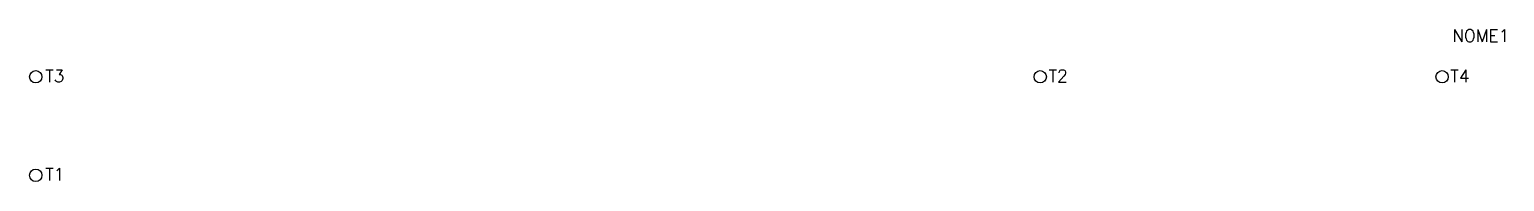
# Model space of a CAD drawing. Extents: x 398 to 635, y 269 to 293.
import ezdxf
from ezdxf.enums import TextEntityAlignment as Align

# ---------------------------------------------------------------- set-up
doc = ezdxf.new("R2010")
doc.units = 0
doc.header["$MEASUREMENT"] = 0
doc.layers.get('0').update_dxf_attribs({"linetype": 'CONTINUOUS'})
doc.styles.add('ROMANS', font='romans')

msp = doc.modelspace()

# ---------------------------------------------------------------- linework, layer by layer
for centre in [(399.01, 285.66), (560.46, 285.66), (625.05, 285.66), (399.01, 269.84)]:
    msp.add_circle(centre, 1)

# ---------------------------------------------------------------- texts
at = {"lineweight": -3, "style": 'ROMANS'}
msp.add_attdef('NOME1', text='', height=2, dxfattribs=at).set_placement((635.85, 292.25), align=Align.MIDDLE_RIGHT)
for tag, p in [('T3', (400.52, 285.79)), ('T2', (561.79, 285.79)), ('T4', (626.37, 285.79)), ('T1', (400.52, 270))]:
    msp.add_attdef(tag, text='', height=2, dxfattribs=at).set_placement(p, align=Align.MIDDLE_LEFT)

doc.saveas('drawing.dxf')
